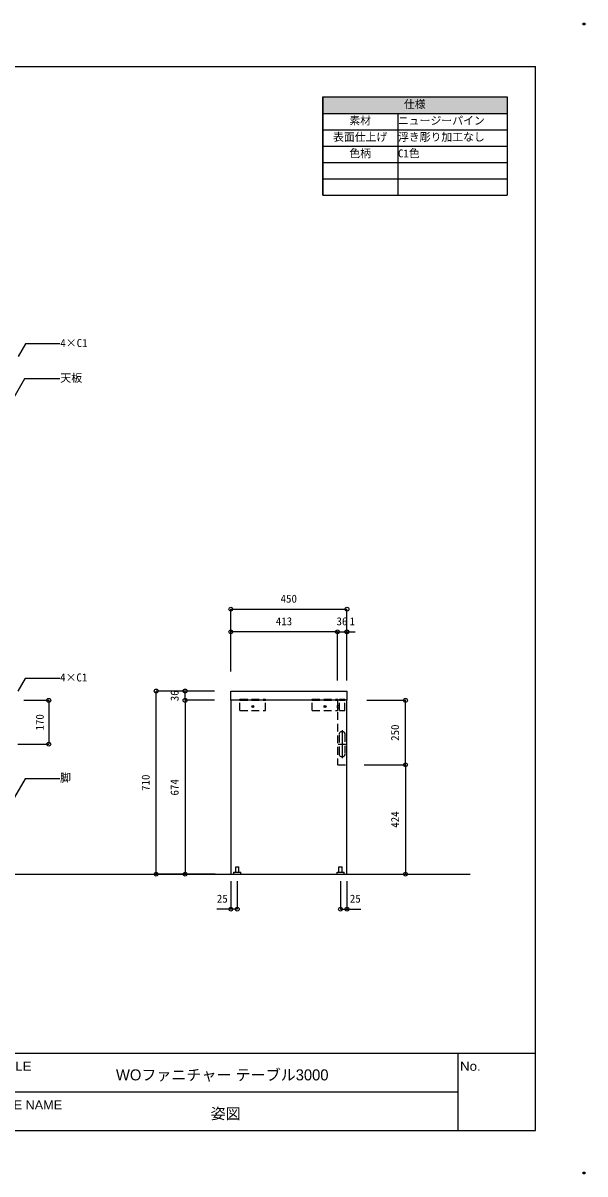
# Model space of a CAD drawing. Units: millimetres, scale not verified. Extents: x -3154 to 3154, y -2231 to 2231.
# Drawn here: x 977 to 3154, y -2231 to 2231 of the extents above; entities that cross this region are included whole.
import ezdxf
from ezdxf.enums import TextEntityAlignment as Align

# ---------------------------------------------------------------- set-up
doc = ezdxf.new("R2010")
doc.units = ezdxf.units.MM
doc.header["$LTSCALE"] = 15
doc.header["$PDMODE"] = 32
doc.header["$PDSIZE"] = 7.5
doc.linetypes.add('DASHED2', pattern=[3, 2, -1])
for name, color, linetype in [('0-0', 7, 'Continuous'), ('0-1', 7, 'Continuous'), ('1-0', 7, 'DASHED2'), ('2-0', 4, 'Continuous'), ('3-0', 7, 'Continuous')]:
    doc.layers.add(name, color=color, linetype=linetype)
doc.styles.add('メイリオ', font='')
doc.styles.add('ＭＳ ゴシック', font='')
doc.styles.get('メイリオ').set_extended_font_data('メイリオ')
doc.styles.get('ＭＳ ゴシック').set_extended_font_data('MS Gothic')

msp = doc.modelspace()

# ---------------------------------------------------------------- hatches: boundary and pattern name
at = {"layer": '1-0'}
for points in [[(1863.1, -419.03, 1), (1871.1, -419.03, 1)], [(2143.1, -419.03, 1), (2151.1, -419.03, 1)]]:
    msp.add_hatch(color=256, dxfattribs=at).paths.add_polyline_path(points)

# ---------------------------------------------------------------- linework, layer by layer
at = {"layer": '0-0', "color": 2}
for p, q in [((-2962.5, 2062.5), (2962.5, 2062.5)), ((2962.5, -2062.5), (2962.5, 2062.5)), ((-2962.5, -1762.5), (2962.5, -1762.5)), ((-2962.5, -2062.5), (2962.5, -2062.5))]:
    msp.add_line(p, q, dxfattribs=at)
at = {"layer": '0-0'}
for p, q in [((2137.94, 1563.43), (2137.94, 1944.43)), ((2137.94, 1944.43), (2852.32, 1944.43)), ((2852.32, 1563.43), (2852.32, 1944.43)), ((2137.94, 1563.43), (2852.32, 1563.43)), ((862.5, -1762.5), (2662.5, -1762.5)), ((2662.5, -2062.5), (2662.5, -1762.5)), ((2662.5, -1762.5), (2962.5, -1762.5)), ((2662.5, -1912.5), (2662.5, -1762.5)), ((2962.5, -2062.5), (2962.5, -1762.5)), ((862.5, -1912.5), (2662.5, -1912.5)), ((862.5, -1912.5), (2662.5, -1912.5)), ((2662.5, -2062.5), (2662.5, -1912.5)), ((862.5, -2062.5), (2662.5, -2062.5)), ((2662.5, -2062.5), (2962.5, -2062.5))]:
    msp.add_line(p, q, dxfattribs=at)
for p in [(3150, 2227.5), (3150, -2227.5)]:
    msp.add_point(p, dxfattribs=at)
at = {"layer": '1-0'}
for p, q in [((1817.5, -394.73), (1817.5, -389.73)), ((1817.5, -389.73), (1916.7, -389.73)), ((1817.5, -434.03), (1817.5, -394.73)), ((1817.5, -394.73), (1916.7, -394.73)), ((1817.5, -394.73), (1916.7, -394.73)), ((1916.7, -394.73), (1916.7, -389.73)), ((1916.7, -434.03), (1916.7, -394.73)), ((2097.5, -394.73), (2097.5, -389.73)), ((2097.5, -389.73), (2196.7, -389.73)), ((2097.5, -434.03), (2097.5, -394.73)), ((2097.5, -394.73), (2196.7, -394.73)), ((2097.5, -394.73), (2196.7, -394.73)), ((2196.7, -394.73), (2196.7, -389.73)), ((2196.7, -434.03), (2196.7, -394.73)), ((2202.5, -389.73), (2202.5, -394.73)), ((2202.5, -389.73), (2223.7, -389.73)), ((2202.5, -394.73), (2223.7, -394.73)), ((2202.5, -434.03), (2202.5, -394.73)), ((2202.5, -394.73), (2223.7, -394.73)), ((2223.7, -389.73), (2223.7, -394.73)), ((2223.7, -434.03), (2223.7, -394.73)), ((1817.5, -434.03), (1916.7, -434.03)), ((2097.5, -434.03), (2196.7, -434.03)), ((2195.1, -423.33), (2195.1, -415.33)), ((2195.1, -415.33), (2202.5, -415.33)), ((2195.1, -423.33), (2202.5, -423.33)), ((2202.5, -423.33), (2202.5, -415.33)), ((2202.5, -434.03), (2223.7, -434.03)), ((2202.52, -603.73), (2202.52, -525.73)), ((2223.72, -525.73), (2223.72, -603.73)), ((1793.6, -1068.73), (1793.6, -1060.73)), ((1793.6, -1060.73), (1820.6, -1060.73)), ((1793.6, -1068.73), (1820.6, -1068.73)), ((1801.1, -1060.73), (1801.1, -1040.73)), ((1801.1, -1040.73), (1813.1, -1040.73)), ((1801.1, -1060.73), (1813.1, -1060.73)), ((1813.1, -1060.73), (1813.1, -1040.73)), ((1820.6, -1068.73), (1820.6, -1060.73)), ((2193.6, -1068.73), (2193.6, -1060.73)), ((2193.6, -1060.73), (2220.6, -1060.73)), ((2193.6, -1068.73), (2220.6, -1068.73)), ((2201.1, -1060.73), (2201.1, -1040.73)), ((2201.1, -1040.73), (2213.1, -1040.73)), ((2201.1, -1060.73), (2213.1, -1060.73)), ((2213.1, -1060.73), (2213.1, -1040.73)), ((2220.6, -1068.73), (2220.6, -1060.73))]:
    msp.add_line(p, q, dxfattribs=at)
at = {"layer": '1-0', "color": 3, "linetype": 'Continuous'}
for p, q in [((2213.12, -510.13), (2213.12, -619.33)), ((2197.5, -564.73), (2228.7, -564.73))]:
    msp.add_line(p, q, dxfattribs=at)
at = {"layer": '1-0', "linetype": 'Continuous'}
msp.add_line((-2736.67, -1068.73), (2708.77, -1068.73), dxfattribs=at)
for points in [[(2232.1, -359.73), (2232.1, -393.73), (2231.1, -394.73), (1783.1, -394.73), (1782.1, -393.73), (1782.1, -359.73), (1783.1, -358.73), (2231.1, -358.73)], [(2232.1, -395.73), (2231.1, -394.73), (1783.1, -394.73), (1782.1, -395.73), (1782.1, -1067.73), (1783.1, -1068.73), (2231.1, -1068.73), (2232.1, -1067.73)]]:
    msp.add_lwpolyline(points, close=True, dxfattribs=at)
at = {"layer": '1-0'}
msp.add_lwpolyline([(2195.1, -643.73), (2196.1, -644.73), (2230.1, -644.73), (2231.1, -643.73), (2231.1, -395.73), (2230.1, -394.73), (2196.1, -394.73), (2195.1, -395.73)], close=True, dxfattribs=at)
at = {"layer": '1-0', "linetype": 'Continuous'}
for points in [[(2202.52, -525.73), (2202.73, -523.66), (2203.33, -521.67), (2204.31, -519.84), (2205.63, -518.23), (2207.23, -516.91), (2209.07, -515.93), (2211.06, -515.33), (2215.19, -515.33), (2217.18, -515.93), (2219.01, -516.91), (2220.62, -518.23), (2221.94, -519.84), (2222.92, -521.67), (2223.52, -523.66), (2223.72, -525.73)], [(2223.72, -603.73), (2223.52, -605.79), (2222.92, -607.78), (2221.94, -609.62), (2220.62, -611.22), (2219.01, -612.54), (2217.18, -613.52), (2215.19, -614.12), (2211.06, -614.12), (2209.07, -613.52), (2207.23, -612.54), (2205.63, -611.22), (2204.31, -609.62), (2203.33, -607.78), (2202.73, -605.79), (2202.52, -603.73)]]:
    msp.add_lwpolyline(points, dxfattribs=at)
for centre in [(1867.1, -419.03), (2147.1, -419.03)]:
    msp.add_circle(centre, 4, dxfattribs=at)
at = {"layer": '2-0'}
for p, q in [((1782.1, -282.53), (1782.1, -41.5)), ((1782.1, -41.5), (2232.1, -41.5)), ((2232.1, -282.53), (2232.1, -41.5)), ((1782.1, -282.53), (1782.1, -129.08)), ((2195.1, -129.08), (1782.1, -129.08)), ((2195.1, -318.53), (2195.1, -129.08)), ((2195.1, -129.08), (2231.1, -129.08)), ((2195.1, -318.53), (2195.1, -129.08)), ((2231.1, -318.53), (2231.1, -129.08)), ((2232.1, -129.08), (2231.1, -129.08)), ((2232.1, -318.53), (2232.1, -129.08)), ((979.86, -394.73), (1076.91, -394.73)), ((1076.91, -394.73), (1076.91, -564.73)), ((1718.48, -358.73), (1492.84, -358.73)), ((1492.84, -1068.73), (1492.84, -358.73)), ((1718.48, -358.73), (1605, -358.73)), ((1605, -394.73), (1605, -358.73)), ((1718.48, -394.73), (1605, -394.73)), ((1605, -394.73), (1605, -1068.73)), ((1718.48, -394.73), (1605, -394.73)), ((2308.29, -394.73), (2458.83, -394.73)), ((2458.83, -644.73), (2458.83, -394.73)), ((956.56, -564.73), (1076.91, -564.73)), ((2299.11, -644.73), (2458.83, -644.73)), ((2299.11, -644.73), (2458.83, -644.73)), ((2458.83, -644.73), (2458.83, -1068.73)), ((1718.48, -1068.73), (1492.84, -1068.73)), ((1721.98, -1068.73), (1605, -1068.73)), ((2310.29, -1068.73), (2458.83, -1068.73)), ((1807.1, -1096.45), (1807.1, -1204.52)), ((2207.1, -1096.45), (2207.1, -1204.52)), ((1807.1, -1204.52), (1782.1, -1204.52)), ((2207.1, -1204.52), (2232.1, -1204.52))]:
    msp.add_line(p, q, dxfattribs=at)
for points in [[(2231.1, -318.53), (2231.1, -129.08), (2263.91, -129.08)], [(1782.1, -1095.45), (1782.1, -1204.52), (1727.95, -1204.52)], [(2232.1, -1095.45), (2232.1, -1204.52), (2286.24, -1204.52)]]:
    msp.add_lwpolyline(points, dxfattribs=at)
for centre in [(1782.1, -41.5), (2232.1, -41.5), (1782.1, -129.08), (2195.1, -129.08), (2195.1, -129.08), (2231.1, -129.08), (2231.1, -129.08), (2232.1, -129.08), (1492.84, -358.73), (1605, -358.73), (1076.91, -394.73), (1605, -394.73), (1605, -394.73), (2458.83, -394.73), (1076.91, -564.73), (2458.83, -644.73), (2458.83, -644.73), (1492.84, -1068.73), (1605, -1068.73), (2458.83, -1068.73), (1782.1, -1204.52), (1807.1, -1204.52), (2207.1, -1204.52), (2232.1, -1204.52)]:
    msp.add_circle(centre, 7.5, dxfattribs=at)
at = {"layer": '3-0', "color": 3}
for points in [[(1120.5, 986.9), (986.7, 986.9), (958.39, 937.87)], [(1120.5, 851.48), (983.09, 851.48), (847.39, 616.43)], [(1119.5, -309.7), (985.7, -309.7), (957.39, -358.73)], [(1119.5, -698.98), (985.7, -698.98), (944.76, -769.89)]]:
    msp.add_lwpolyline(points, dxfattribs=at)

# ---------------------------------------------------------------- texts
at = {"layer": '0-0', "style": 'メイリオ'}
for s, width, p in [('TITLE', 1.1, (870, -1841.44)), ('No.', 1.1, (2670, -1841.44)), ('FILE NAME', 1.05, (870, -1991.44))]:
    msp.add_text(s, height=34.92, dxfattribs=dict(at, width=width)).set_placement(p, align=Align.BOTTOM_LEFT)
for s, p in [('WOファニチャー テーブル3000', (1337.35, -1881.16)), ('姿図', (1703.71, -2031.16))]:
    msp.add_text(s, height=42.67, dxfattribs=at).set_placement(p, align=Align.BOTTOM_LEFT)
at = {"layer": '2-0', "style": 'ＭＳ ゴシック'}
for s, p in [('450', (1974.92, -25.62)), ('413', (1956.42, -113.2)), ('36', (2191.51, -113.2)), ('1', (2241.9, -113.2)), ('25', (1727.95, -1188.64)), ('25', (2243.06, -1188.64))]:
    msp.add_text(s, height=31.04, dxfattribs=at).set_placement(p, align=Align.BOTTOM_LEFT)
for s, p in [('36', (1589.12, -398.32)), ('170', (1066.96, -511.9)), ('250', (2442.95, -551.9)), ('710', (1476.97, -745.9)), ('674', (1589.12, -763.9)), ('424', (2442.95, -888.9))]:
    msp.add_text(s, height=31.04, rotation=90, dxfattribs=at).set_placement(p, align=Align.BOTTOM_LEFT)

# ---------------------------------------------------------------- next in the draw order: wipeouts: each hides what was drawn before it
for points in [[(2137.94, 1563.43), (2137.94, 1944.43), (2852.32, 1944.43), (2852.32, 1563.43)], [(1232.18, 1008.06), (1232.18, 965.73), (1121.69, 965.73), (1121.69, 1008.06)], [(1211.02, 872.64), (1211.02, 830.31), (1121.69, 830.31), (1121.69, 872.64)], [(1231.18, -288.54), (1231.18, -330.87), (1120.69, -330.87), (1120.69, -288.54)], [(1167.68, -677.81), (1167.68, -720.15), (1120.69, -720.15), (1120.69, -677.81)]]:
    msp.add_wipeout(points)

# ---------------------------------------------------------------- next in the draw order: linework, layer by layer
at = {"layer": '0-0', "color": 3}
for p, q in [((2137.94, 1944.43), (2852.32, 1944.43)), ((2852.32, 1944.43), (2852.32, 1880.93)), ((2137.94, 1880.93), (2428.99, 1880.93)), ((2428.99, 1880.93), (2428.99, 1817.43)), ((2428.99, 1880.93), (2852.32, 1880.93)), ((2852.32, 1880.93), (2852.32, 1817.43)), ((2137.94, 1817.43), (2428.99, 1817.43)), ((2428.99, 1817.43), (2428.99, 1753.93)), ((2428.99, 1817.43), (2852.32, 1817.43)), ((2852.32, 1817.43), (2852.32, 1753.93)), ((2137.94, 1753.93), (2428.99, 1753.93)), ((2428.99, 1753.93), (2428.99, 1690.43)), ((2428.99, 1753.93), (2852.32, 1753.93)), ((2852.32, 1753.93), (2852.32, 1690.43)), ((2137.94, 1690.43), (2428.99, 1690.43)), ((2428.99, 1690.43), (2428.99, 1626.93)), ((2428.99, 1690.43), (2852.32, 1690.43)), ((2852.32, 1690.43), (2852.32, 1626.93)), ((2137.94, 1626.93), (2428.99, 1626.93)), ((2428.99, 1626.93), (2428.99, 1563.43)), ((2428.99, 1626.93), (2852.32, 1626.93)), ((2852.32, 1626.93), (2852.32, 1563.43))]:
    msp.add_line(p, q, dxfattribs=at)
for points in [[(2137.94, 1944.43), (2137.94, 1880.93), (2852.32, 1880.93)], [(2137.94, 1880.93), (2137.94, 1817.43), (2428.99, 1817.43)], [(2428.99, 1880.93), (2428.99, 1817.43), (2852.32, 1817.43)], [(2137.94, 1817.43), (2137.94, 1753.93), (2428.99, 1753.93)], [(2428.99, 1817.43), (2428.99, 1753.93), (2852.32, 1753.93)], [(2137.94, 1753.93), (2137.94, 1690.43), (2428.99, 1690.43)], [(2428.99, 1753.93), (2428.99, 1690.43), (2852.32, 1690.43)], [(2137.94, 1690.43), (2137.94, 1626.93), (2428.99, 1626.93)], [(2428.99, 1690.43), (2428.99, 1626.93), (2852.32, 1626.93)], [(2137.94, 1626.93), (2137.94, 1563.43), (2428.99, 1563.43)], [(2428.99, 1626.93), (2428.99, 1563.43), (2852.32, 1563.43)]]:
    msp.add_lwpolyline(points, dxfattribs=at)
at = {"layer": '0-1', "color": 9}
msp.add_solid([(2137.94, 1880.93), (2137.94, 1944.43), (2852.32, 1880.93), (2852.32, 1944.43)], dxfattribs=at)

# ---------------------------------------------------------------- next in the draw order: texts
at = {"layer": '0-1', "style": 'ＭＳ ゴシック'}
for s, p in [('仕様', (2452.71, 1891.68)), ('素材', (2241.04, 1828.18)), ('ニュージーパイン', (2429.69, 1828.18)), ('表面仕上げ', (2178.04, 1764.68)), ('浮き彫り加工なし', (2429.69, 1764.68)), ('色柄', (2241.04, 1701.18)), ('C1色', (2429.69, 1701.18))]:
    msp.add_text(s, height=30.79, dxfattribs=at).set_placement(p, align=Align.BOTTOM_LEFT)
at = {"layer": '3-0', "style": 'ＭＳ ゴシック'}
for s, p in [('4×C1', (1121.69, 965.73)), ('天板', (1121.69, 830.31)), ('4×C1', (1120.69, -330.87)), ('脚', (1120.69, -720.15))]:
    msp.add_text(s, height=31.04, dxfattribs=at).set_placement(p, align=Align.BOTTOM_LEFT)

doc.saveas('drawing.dxf')
